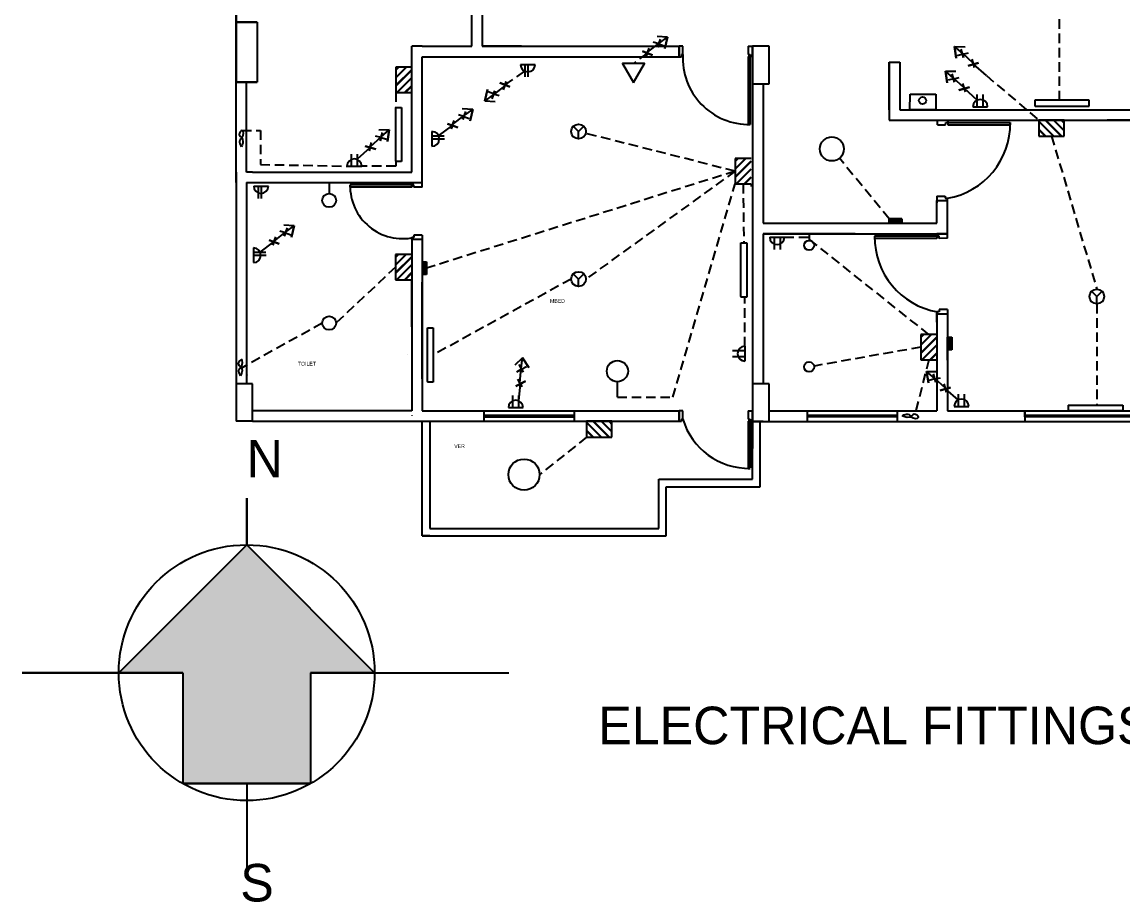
# Model space of a CAD drawing. Header units: inches. Extents: x 1479 to 9982, y -1510 to 1561.
# Drawn here: x 1479 to 2212, y 290 to 876 of the extents above; entities that cross this region are included whole.
import ezdxf

# ---------------------------------------------------------------- set-up
doc = ezdxf.new("R2010")
doc.units = ezdxf.units.IN
doc.linetypes.add('DASHED2', pattern=[9.525, 6.35, -3.175])
for name, color, linetype in [('CroSS_Arrow', 5, 'Continuous'), ('DOOR', 3, 'Continuous'), ('Door_arc', 255, 'Continuous'), ('FRAME', 20, 'Continuous'), ('Hatch', 7, 'Continuous'), ('LINTEL', 4, 'Continuous'), ('TEXT', 5, 'Continuous'), ('Things', 20, 'Continuous'), ('WALL', 1, 'Continuous'), ('Window', 6, 'Continuous'), ('Wiring', 5, 'DASHED2'), ('Yellow_Wall', 2, 'Continuous')]:
    doc.layers.add(name, color=color, linetype=linetype)

msp = doc.modelspace()

# ---------------------------------------------------------------- hatches: boundary and pattern name
at = {"layer": 'Hatch'}
h = msp.add_hatch(dxfattribs=at)
h.set_pattern_fill('JIS_RC_30', color=256, scale=0.25, style=0)
h.set_pattern_definition([(45, (-172.047, -418.9016), (-5.3033, 5.3033), []), (45, (-171.797, -418.9016), (-5.3033, 5.3033), []), (45, (-171.547, -418.9016), (-5.3033, 5.3033), [])])
h.paths.add_polyline_path([(1738.21, 845.89), (1727.61, 845.89), (1727.61, 829.05), (1738.21, 829.05)])
h = msp.add_hatch(dxfattribs=at)
h.set_pattern_fill('JIS_RC_30', color=256, scale=0.125, style=0)
h.set_pattern_definition([(45, (-172.047, -418.9016), (-2.6516504, 2.6516504), []), (45, (-171.922, -418.9016), (-2.6516504, 2.6516504), []), (45, (-171.797, -418.9016), (-2.6516504, 2.6516504), [])])
h.paths.add_polyline_path([(1738.21, 845.89), (1727.61, 845.89), (1727.61, 829.05), (1738.21, 829.05)])
h = msp.add_hatch(dxfattribs=at)
h.set_pattern_fill('JIS_RC_30', color=256, scale=0.25, angle=-90, style=0)
h.set_pattern_definition([(315, (907.914, 2710.1955), (5.3033, 5.3033), []), (315, (907.914, 2709.9455), (5.3033, 5.3033), []), (315, (907.914, 2709.6955), (5.3033, 5.3033), [])])
h.paths.add_polyline_path([(2172.71, 799.94), (2172.71, 810.53), (2155.86, 810.53), (2155.86, 799.94)])
h = msp.add_hatch(dxfattribs=at)
h.set_pattern_fill('JIS_RC_30', color=256, scale=0.125, angle=-90, style=0)
h.set_pattern_definition([(315, (907.914, 2710.1955), (2.6516504, 2.6516504), []), (315, (907.914, 2710.0705), (2.6516504, 2.6516504), []), (315, (907.914, 2709.9455), (2.6516504, 2.6516504), [])])
h.paths.add_polyline_path([(2172.71, 799.94), (2172.71, 810.53), (2155.86, 810.53), (2155.86, 799.94)])
h = msp.add_hatch(dxfattribs=at)
h.set_pattern_fill('JIS_RC_30', color=256, scale=0.25, style=0)
h.set_pattern_definition([(45, (53.9705, -479.826), (-5.3033, 5.3033), []), (45, (54.2205, -479.826), (-5.3033, 5.3033), []), (45, (54.4705, -479.826), (-5.3033, 5.3033), [])])
h.paths.add_polyline_path([(1964.23, 784.97), (1953.63, 784.97), (1953.63, 768.12), (1964.23, 768.12)])
h = msp.add_hatch(dxfattribs=at)
h.set_pattern_fill('JIS_RC_30', color=256, scale=0.125, style=0)
h.set_pattern_definition([(45, (53.9705, -479.8258), (-2.6516504, 2.6516504), []), (45, (54.0955, -479.8258), (-2.6516504, 2.6516504), []), (45, (54.2205, -479.8258), (-2.6516504, 2.6516504), [])])
h.paths.add_polyline_path([(1964.23, 784.97), (1953.63, 784.97), (1953.63, 768.12), (1964.23, 768.12)])
for points in [[(2064.66, 741.88), (2064.66, 744.75), (2056.25, 744.75), (2056.25, 741.88)], [(1748.08, 716.13), (1745.21, 716.13), (1745.21, 707.72), (1748.08, 707.72)], [(2097.83, 665.97), (2094.96, 665.97), (2094.96, 657.56), (2097.83, 657.56)], [(1670.9, 442.4), (1713.5, 442.4), (1628.3, 527.6), (1543.11, 442.4), (1585.71, 442.4), (1585.71, 368.62), (1628.3, 368.62), (1670.9, 368.62)]]:
    msp.add_hatch(color=250, dxfattribs=at).paths.add_polyline_path(points)
h = msp.add_hatch(dxfattribs=at)
h.set_pattern_fill('JIS_RC_30', color=256, scale=0.25, style=0)
h.set_pattern_definition([(45, (-172.253, -543.699), (-5.3033, 5.3033), []), (45, (-172.003, -543.699), (-5.3033, 5.3033), []), (45, (-171.753, -543.699), (-5.3033, 5.3033), [])])
h.paths.add_polyline_path([(1738.01, 721.09), (1727.41, 721.09), (1727.41, 704.25), (1738.01, 704.25)])
h = msp.add_hatch(dxfattribs=at)
h.set_pattern_fill('JIS_RC_30', color=256, scale=0.125, style=0)
h.set_pattern_definition([(45, (-172.253, -543.699), (-2.6516504, 2.6516504), []), (45, (-172.128, -543.699), (-2.6516504, 2.6516504), []), (45, (-172.003, -543.699), (-2.6516504, 2.6516504), [])])
h.paths.add_polyline_path([(1738.01, 721.09), (1727.41, 721.09), (1727.41, 704.25), (1738.01, 704.25)])
h = msp.add_hatch(dxfattribs=at)
h.set_pattern_fill('JIS_RC_30', color=256, scale=0.25, style=0)
h.set_pattern_definition([(45, (177.638, -597.085), (-5.3033, 5.3033), []), (45, (177.888, -597.085), (-5.3033, 5.3033), []), (45, (178.138, -597.085), (-5.3033, 5.3033), [])])
h.paths.add_polyline_path([(2087.9, 667.71), (2077.3, 667.71), (2077.3, 650.86), (2087.9, 650.86)])
h = msp.add_hatch(dxfattribs=at)
h.set_pattern_fill('JIS_RC_30', color=256, scale=0.125, style=0)
h.set_pattern_definition([(45, (177.6377, -597.085), (-2.6516504, 2.6516504), []), (45, (177.7627, -597.085), (-2.6516504, 2.6516504), []), (45, (177.8877, -597.085), (-2.6516504, 2.6516504), [])])
h.paths.add_polyline_path([(2087.9, 667.71), (2077.3, 667.71), (2077.3, 650.86), (2087.9, 650.86)])
h = msp.add_hatch(dxfattribs=at)
h.set_pattern_fill('JIS_RC_30', color=256, scale=0.25, angle=-90, style=0)
h.set_pattern_definition([(315, (606.696, 2509.564), (5.3033, 5.3033), []), (315, (606.696, 2509.314), (5.3033, 5.3033), []), (315, (606.696, 2509.064), (5.3033, 5.3033), [])])
h.paths.add_polyline_path([(1871.49, 599.3), (1871.49, 609.9), (1854.65, 609.9), (1854.65, 599.3)])
h = msp.add_hatch(dxfattribs=at)
h.set_pattern_fill('JIS_RC_30', color=256, scale=0.125, angle=-90, style=0)
h.set_pattern_definition([(315, (606.696, 2509.564), (2.6516504, 2.6516504), []), (315, (606.696, 2509.439), (2.6516504, 2.6516504), []), (315, (606.696, 2509.314), (2.6516504, 2.6516504), [])])
h.paths.add_polyline_path([(1871.49, 599.3), (1871.49, 609.9), (1854.65, 609.9), (1854.65, 599.3)])

# ---------------------------------------------------------------- linework, layer by layer
at = {"layer": 'CroSS_Arrow'}
for p, q in [((1908.61, 865.89), (1901.64, 866.39)), ((1902.98, 861.85), (1908.61, 865.89)), ((1908.61, 865.89), (1906.85, 858.3)), ((1906.85, 858.3), (1908.61, 865.89)), ((1894.26, 853.11), (1896.27, 858.52)), ((1895.26, 855.82), (1902.98, 861.85)), ((1902.78, 861.3), (1899.06, 862.43)), ((1901.97, 859.15), (1903.99, 864.55)), ((1902.78, 861.3), (1901.97, 859.15)), ((1902.78, 861.3), (1906.36, 859.97)), ((1902.98, 861.85), (1902.98, 861.85)), ((2104.98, 855.08), (2099.69, 859.55)), ((2099.69, 859.55), (2100.84, 851.84)), ((2100.84, 851.84), (2099.69, 859.55)), ((2099.69, 859.55), (2106.68, 859.5)), ((2105.77, 852.31), (2104.19, 857.85)), ((1898.64, 853.93), (1891.84, 856.47)), ((1891.84, 856.47), (1895.06, 855.27)), ((1895.06, 855.27), (1894.26, 853.11)), ((1895.06, 855.27), (1898.64, 853.93)), ((2105.14, 854.52), (2101.46, 853.47)), ((2112.2, 848.46), (2104.98, 855.08)), ((2104.98, 855.08), (2104.98, 855.08)), ((2105.14, 854.52), (2108.94, 855.34)), ((2105.14, 854.52), (2105.77, 852.31)), ((2112.99, 845.68), (2111.41, 851.23)), ((2098.9, 838.72), (2093.61, 843.19)), ((2093.61, 843.19), (2094.77, 835.49)), ((2094.77, 835.49), (2093.61, 843.19)), ((2093.61, 843.19), (2100.6, 843.14)), ((2108.68, 846.84), (2115.66, 848.83)), ((2112.36, 847.89), (2108.68, 846.84)), ((2115.66, 848.83), (2112.36, 847.89)), ((2120.91, 840.28), (2112.36, 847.89)), ((2112.36, 847.89), (2112.99, 845.68)), ((1801.21, 836.22), (1799.2, 830.81)), ((1800.41, 834.06), (1801.21, 836.22)), ((2099.06, 838.16), (2095.38, 837.11)), ((2099.69, 835.95), (2098.11, 841.5)), ((2106.12, 832.1), (2098.9, 838.72)), ((2098.9, 838.72), (2098.9, 838.72)), ((2099.06, 838.16), (2102.86, 838.99)), ((2099.06, 838.16), (2099.69, 835.95)), ((1786.86, 823.44), (1788.62, 831.03)), ((1788.62, 831.03), (1786.86, 823.44)), ((1792.69, 828.03), (1789.1, 829.37)), ((1793.49, 830.18), (1791.48, 824.78)), ((1800.2, 833.51), (1792.48, 827.48)), ((1792.69, 828.03), (1793.49, 830.18)), ((1800.41, 834.06), (1796.82, 835.4)), ((1796.82, 835.4), (1803.63, 832.86)), ((1803.63, 832.86), (1800.41, 834.06)), ((2102.6, 830.49), (2109.58, 832.48)), ((2106.28, 831.54), (2102.6, 830.49)), ((2106.91, 829.33), (2105.33, 834.87)), ((2109.58, 832.48), (2106.28, 831.54)), ((2114.83, 823.92), (2106.28, 831.54)), ((2106.28, 831.54), (2106.91, 829.33)), ((1792.48, 827.48), (1786.86, 823.44)), ((1786.86, 823.44), (1793.83, 822.94)), ((1792.48, 827.48), (1792.48, 827.48)), ((1792.69, 828.03), (1796.41, 826.9)), ((1772.99, 813.03), (1769.27, 814.16)), ((1778.82, 817.62), (1771.85, 818.12)), ((1772.18, 810.88), (1774.2, 816.29)), ((1773.19, 813.58), (1778.82, 817.62)), ((1778.82, 817.62), (1777.06, 810.03)), ((1777.06, 810.03), (1778.82, 817.62)), ((1756.14, 800.08), (1765.27, 807)), ((1768.85, 805.66), (1762.05, 808.2)), ((1762.05, 808.2), (1765.27, 807)), ((1764.47, 804.85), (1766.48, 810.25)), ((1765.27, 807), (1764.47, 804.85)), ((1765.27, 807), (1768.85, 805.66)), ((1765.47, 807.55), (1773.19, 813.58)), ((1772.99, 813.03), (1772.18, 810.88)), ((1772.99, 813.03), (1776.57, 811.7)), ((1773.19, 813.58), (1773.19, 813.58)), ((1710.75, 792.92), (1717.96, 799.54)), ((1717.8, 798.98), (1714.01, 799.81)), ((1723.25, 804.02), (1716.27, 803.96)), ((1717.17, 796.77), (1718.76, 802.32)), ((1717.96, 799.54), (1723.25, 804.02)), ((1717.96, 799.54), (1717.96, 799.54)), ((1723.25, 804.02), (1722.1, 796.31)), ((1722.1, 796.31), (1723.25, 804.02)), ((1702.03, 784.74), (1710.58, 792.36)), ((1714.26, 791.31), (1707.28, 793.3)), ((1707.28, 793.3), (1710.58, 792.36)), ((1709.95, 790.15), (1711.54, 795.69)), ((1710.58, 792.36), (1709.95, 790.15)), ((1710.58, 792.36), (1714.26, 791.31)), ((1717.8, 798.98), (1717.17, 796.77)), ((1717.8, 798.98), (1721.48, 797.93)), ((1659.99, 740.1), (1653.03, 740.6)), ((1646.65, 730.02), (1654.37, 736.06)), ((1654.17, 735.51), (1650.45, 736.64)), ((1653.36, 733.36), (1655.38, 738.76)), ((1654.17, 735.51), (1653.36, 733.36)), ((1654.17, 735.51), (1657.75, 734.17)), ((1654.37, 736.06), (1659.99, 740.1)), ((1654.37, 736.06), (1654.37, 736.06)), ((1659.99, 740.1), (1658.24, 732.51)), ((1658.24, 732.51), (1659.99, 740.1)), ((1637.32, 722.56), (1646.45, 729.48)), ((1650.03, 728.14), (1643.23, 730.68)), ((1643.23, 730.68), (1646.45, 729.48)), ((1645.64, 727.32), (1647.66, 732.73)), ((1646.45, 729.48), (1645.64, 727.32)), ((1646.45, 729.48), (1650.03, 728.14)), ((1735.56, 654.41), (1735.56, 654.41)), ((1811.91, 652.09), (1806.83, 647.3)), ((1812.38, 642.65), (1809.77, 647.79)), ((1810.3, 635.45), (1811.08, 645.22)), ((1811.08, 645.22), (1811.91, 652.09)), ((1811.08, 645.22), (1811.08, 645.22)), ((1811.34, 644.7), (1814.75, 646.43)), ((1811.91, 652.09), (1816.31, 645.67)), ((1816.31, 645.67), (1811.91, 652.09)), ((1811.34, 644.7), (1808, 642.72)), ((1811.61, 632.88), (1808.99, 638.03)), ((1811.34, 644.7), (1812.38, 642.65)), ((2086.41, 638.69), (2081.13, 643.16)), ((2081.13, 643.16), (2082.28, 635.45)), ((2082.28, 635.45), (2081.13, 643.16)), ((2081.13, 643.16), (2088.11, 643.11)), ((2086.58, 638.13), (2082.9, 637.08)), ((2087.21, 635.92), (2085.62, 641.47)), ((2093.63, 632.07), (2086.41, 638.69)), ((2086.41, 638.69), (2086.41, 638.69)), ((2086.58, 638.13), (2090.37, 638.96)), ((2086.58, 638.13), (2087.21, 635.92)), ((1813.97, 636.67), (1807.5, 633.37)), ((1807.5, 633.37), (1810.56, 634.93)), ((1809.48, 623.53), (1810.56, 634.93)), ((1810.56, 634.93), (1813.97, 636.67)), ((1810.56, 634.93), (1811.61, 632.88)), ((2090.11, 630.45), (2097.1, 632.45)), ((2093.79, 631.5), (2090.11, 630.45)), ((2094.42, 629.29), (2092.84, 634.84)), ((2097.1, 632.45), (2093.79, 631.5)), ((2102.35, 623.89), (2093.79, 631.5)), ((2093.79, 631.5), (2094.42, 629.29))]:
    msp.add_line(p, q, dxfattribs=at)
at = {"layer": 'DOOR'}
for p, q in [((1963.69, 852.86), (1962.19, 852.86)), ((1962.19, 852.86), (1962.19, 821.46)), ((1963.69, 852.86), (1963.69, 821.77)), ((1962.19, 821.46), (1962.19, 807.66)), ((1963.69, 821.77), (1963.69, 807.66)), ((1962.19, 807.66), (1963.69, 807.66)), ((2095.29, 807.46), (2125.29, 807.46)), ((2095.31, 808.94), (2118.66, 808.94)), ((2095.31, 808.94), (2095.31, 807.46)), ((2118.66, 808.94), (2125.29, 808.94)), ((2125.29, 808.94), (2136.79, 808.94)), ((2125.29, 807.46), (2136.79, 807.46)), ((2136.79, 808.94), (2136.79, 807.46)), ((1738.21, 767.44), (1697.18, 767.44)), ((1697.18, 765.94), (1697.18, 767.44)), ((1738.21, 765.94), (1697.18, 765.94)), ((1738.21, 765.94), (1738.21, 767.44)), ((2058, 733.28), (2046.5, 733.28)), ((2046.5, 733.28), (2046.5, 731.8)), ((2064.63, 733.28), (2058, 733.28)), ((2087.98, 733.28), (2064.63, 733.28)), ((2087.98, 733.28), (2087.98, 731.8)), ((2058, 731.8), (2046.5, 731.8)), ((2088, 731.8), (2058, 731.8)), ((1963.69, 609.91), (1962.19, 609.91)), ((1962.19, 609.91), (1962.19, 578.51)), ((1963.69, 609.91), (1963.69, 578.82)), ((1962.19, 578.51), (1963.69, 578.51))]:
    msp.add_line(p, q, dxfattribs=at)
at = {"layer": 'Door_arc'}
for p, q in [((1635.21, 875.94), (1621.21, 875.94)), ((1635.21, 835.94), (1621.21, 835.94))]:
    msp.add_line(p, q, dxfattribs=at)
for centre, radius, start, end in [((1962.94, 851.93), 44.27, 176.86555, 270.97063), ((2086.36, 808.2), 50.43, 279.81524, 0.84025), ((1732.24, 766.69), 35.07, 178.77446, 282.31058), ((2096.93, 732.54), 50.43, 179.15975, 260.18476), ((1962.94, 624.66), 46.15, 196.69588, 270.9311)]:
    msp.add_arc(centre, radius, start, end, dxfattribs=at)
at = {"layer": 'FRAME'}
for p, q in [((1918.73, 859.85), (1916.29, 859.85)), ((1962.19, 859.86), (1965.19, 859.86)), ((1916.29, 852.85), (1917.79, 852.85)), ((1918.73, 854.35), (1917.79, 854.35)), ((1917.79, 854.35), (1917.79, 852.85)), ((1962.19, 854.36), (1963.69, 854.36)), ((1963.69, 854.36), (1963.69, 852.86)), ((1965.19, 852.86), (1963.69, 852.86)), ((2088.29, 807.53), (2088.33, 810.53)), ((2088.33, 810.53), (2088.33, 810.53)), ((2093.79, 807.46), (2093.81, 808.96)), ((2093.81, 808.96), (2095.31, 808.94)), ((2095.33, 810.44), (2095.31, 808.94)), ((2095.33, 810.53), (2095.33, 810.44)), ((1738.21, 768.94), (1738.21, 767.44)), ((1739.71, 767.44), (1738.21, 767.44)), ((1739.71, 765.94), (1739.71, 767.44)), ((1745.21, 765.94), (1745.21, 768.94)), ((1964.44, 766.39), (1964.44, 767.89)), ((2087.96, 760), (2087.96, 757)), ((2087.96, 757), (2087.96, 755.5)), ((2093.46, 760), (2093.46, 758.5)), ((2093.46, 758.5), (2094.96, 758.5)), ((2094.96, 757), (2094.96, 758.5)), ((2094.96, 754), (2094.96, 757)), ((1739.71, 733.93), (1739.71, 732.43)), ((1745.21, 733.93), (1745.21, 730.93)), ((2087.96, 734.88), (2087.96, 734.78)), ((2087.96, 734.78), (2087.98, 733.28)), ((2089.48, 733.3), (2087.98, 733.28)), ((2089.5, 731.8), (2089.48, 733.3)), ((2095, 731.88), (2094.96, 734.88)), ((2094.96, 734.88), (2094.96, 734.88)), ((1738.21, 730.93), (1738.21, 732.43)), ((1739.71, 732.43), (1738.21, 732.43)), ((1738.21, 702.51), (1738.21, 704.01)), ((1745.21, 705.51), (1745.21, 702.51)), ((2087.96, 681.35), (2087.96, 682.85)), ((2089.46, 682.85), (2087.96, 682.85)), ((2089.46, 684.35), (2089.46, 682.85)), ((2094.96, 684.35), (2094.96, 681.35)), ((1918.73, 616.9), (1916.29, 616.9)), ((1962.19, 616.91), (1965.19, 616.91)), ((1916.29, 609.9), (1917.79, 609.9)), ((1918.73, 611.4), (1917.79, 611.4)), ((1917.79, 611.4), (1917.79, 609.9)), ((1962.19, 611.41), (1963.69, 611.41)), ((1963.69, 611.41), (1963.69, 609.91)), ((1965.19, 609.91), (1963.69, 609.91))]:
    msp.add_line(p, q, dxfattribs=at)
at = {"layer": 'LINTEL'}
for p, q in [((1621.21, 875.94), (1635.21, 875.94)), ((1621.21, 875.94), (1621.21, 835.94)), ((1621.21, 875.94), (1621.21, 835.94)), ((1621.21, 847.94), (1621.21, 875.94)), ((1635.21, 875.94), (1635.21, 835.94)), ((1745.21, 859.85), (1745.21, 859.85)), ((1965.19, 859.85), (1965.19, 834.85)), ((1976.27, 859.85), (1965.19, 859.85)), ((1965.19, 859.85), (1965.19, 834.85)), ((1976.27, 834.85), (1976.27, 859.85)), ((1621.21, 835.94), (1635.21, 835.94)), ((1965.19, 834.85), (1976.27, 834.85)), ((1632.29, 634.9), (1621.21, 634.9)), ((1621.21, 634.9), (1621.21, 609.9)), ((1621.21, 634.9), (1621.21, 609.9)), ((1632.29, 609.9), (1632.29, 634.9)), ((1965.19, 634.85), (1965.19, 609.85)), ((1976.27, 634.85), (1965.19, 634.85)), ((1976.27, 609.85), (1976.27, 634.85)), ((1965.19, 616.9), (1965.19, 591.9)), ((1965.19, 616.9), (1965.19, 591.9)), ((1632.29, 609.9), (1621.21, 609.9)), ((1965.19, 609.85), (1976.27, 609.85))]:
    msp.add_line(p, q, dxfattribs=at)
at = {"layer": 'Things'}
for p, q in [((1738.21, 845.89), (1727.61, 845.89)), ((1727.61, 845.89), (1727.61, 829.05)), ((1810.62, 847.65), (1820.47, 847.65)), ((1813.54, 847.65), (1813.54, 839.5)), ((1628.21, 793.94), (1628.21, 835.94)), ((1727.61, 829.05), (1738.21, 829.05)), ((2069.92, 817.53), (2070.17, 827.96)), ((2070.17, 827.96), (2087.15, 827.96)), ((2087.15, 827.96), (2087.15, 817.53)), ((2114.83, 819.42), (2114.83, 827.57)), ((2118.83, 819.42), (2118.83, 827.57)), ((2189.28, 823.85), (2153.14, 823.85)), ((2153.14, 823.85), (2153.14, 819.97)), ((2189.28, 819.97), (2189.28, 823.85)), ((1727.61, 783.24), (1727.61, 819.05)), ((1727.61, 819.05), (1731.49, 819.05)), ((1731.49, 819.05), (1731.49, 782.9)), ((2087.15, 817.53), (2069.92, 817.53)), ((2111.91, 819.42), (2121.75, 819.42)), ((2153.47, 819.97), (2153.14, 819.97)), ((2153.47, 819.97), (2189.28, 819.97)), ((2172.71, 810.53), (2155.86, 810.53)), ((2155.86, 810.53), (2155.86, 799.94)), ((2172.71, 799.94), (2172.71, 810.53)), ((2218.13, 810.53), (2201.29, 810.53)), ((2218.13, 810.53), (2201.29, 810.53)), ((2218.13, 810.53), (2201.29, 810.53)), ((2218.13, 810.53), (2201.29, 810.53)), ((1751.65, 803.01), (1751.65, 793.16)), ((1751.65, 800.08), (1759.79, 800.08)), ((1846.85, 805.47), (1845.83, 806.49)), ((1849.31, 803.01), (1846.85, 805.47)), ((1852.79, 806.49), (1849.31, 803.01)), ((1849.31, 803.01), (1851.77, 805.47)), ((1849.31, 798.09), (1849.31, 803.01)), ((1851.77, 805.47), (1852.79, 806.49)), ((1624.83, 792.87), (1624.57, 793.29)), ((1625.07, 793.37), (1624.83, 792.87)), ((1625.07, 793.37), (1625.07, 793.37)), ((1751.65, 798.08), (1756.57, 798.04)), ((1756.57, 798.04), (1760.03, 798.01)), ((1698.03, 779.82), (1698.03, 787.97)), ((1702.03, 779.82), (1702.03, 787.97)), ((1964.23, 784.97), (1953.63, 784.97)), ((1953.63, 784.97), (1953.63, 768.12)), ((1695.11, 779.82), (1704.96, 779.82)), ((1727.61, 783.24), (1727.61, 782.9)), ((1731.49, 782.9), (1727.61, 782.9)), ((1632.99, 766.61), (1642.83, 766.61)), ((1635.91, 766.61), (1635.91, 758.46)), ((1683.21, 768.94), (1683.21, 761.68)), ((1953.63, 768.12), (1964.23, 768.12)), ((2056.25, 741.88), (2056.25, 744.75)), ((2064.66, 741.88), (2056.25, 741.88)), ((2064.66, 744.75), (2064.66, 741.88)), ((2033.58, 734.88), (1972.19, 734.88)), ((1972.19, 734.88), (2002.89, 734.88)), ((2002.89, 734.88), (2002.89, 730.42)), ((1957.43, 692.95), (1957.43, 728.76)), ((1957.43, 728.76), (1961.31, 728.76)), ((1961.31, 728.76), (1961.31, 692.61)), ((1976.59, 732.54), (1986.43, 732.54)), ((1979.51, 732.54), (1979.51, 724.39)), ((1983.51, 732.54), (1983.51, 724.39)), ((1632.82, 725.48), (1632.82, 715.64)), ((1632.82, 722.56), (1640.97, 722.56)), ((1632.82, 720.56), (1637.75, 720.52)), ((1637.75, 720.52), (1641.21, 720.49)), ((1738.01, 721.09), (1727.41, 721.09)), ((1727.41, 721.09), (1727.41, 704.25)), ((1745.21, 716.13), (1748.08, 716.13)), ((1748.08, 716.13), (1748.08, 707.72)), ((1727.41, 704.25), (1738.01, 704.25)), ((1748.08, 707.72), (1745.21, 707.72)), ((1846.85, 707.15), (1845.83, 708.17)), ((1849.31, 704.68), (1846.85, 707.15)), ((1852.79, 708.17), (1849.31, 704.68)), ((1849.31, 704.68), (1851.77, 707.15)), ((1849.31, 699.76), (1849.31, 704.68)), ((1851.77, 707.15), (1852.79, 708.17)), ((2192.01, 695.53), (2190.99, 696.55)), ((2197.95, 696.55), (2194.47, 693.07)), ((2196.93, 695.53), (2197.95, 696.55)), ((1957.43, 692.95), (1957.43, 692.61)), ((1961.31, 692.61), (1957.43, 692.61)), ((2194.47, 693.07), (2192.01, 695.53)), ((2194.47, 693.07), (2196.93, 695.53)), ((2194.47, 688.15), (2194.47, 693.07)), ((2094.96, 681.35), (2094.96, 650.6)), ((1745.21, 638.11), (1745.21, 673.92)), ((1748.69, 636.41), (1748.69, 672.22)), ((1748.69, 672.22), (1752.57, 672.22)), ((1752.57, 672.22), (1752.57, 636.08)), ((2087.9, 667.71), (2077.3, 667.71)), ((2077.3, 667.71), (2077.3, 650.86)), ((2094.96, 650.6), (2094.96, 665.97)), ((2094.96, 665.97), (2097.83, 665.97)), ((2097.83, 665.97), (2097.83, 657.56)), ((1960.07, 656.95), (1951.93, 656.94)), ((1960.08, 652.95), (1951.93, 652.94)), ((1960.07, 659.87), (1960.08, 650.02)), ((2097.83, 657.56), (2094.96, 657.56)), ((2077.3, 650.86), (2087.9, 650.86)), ((1624.21, 640.13), (1623.95, 640.55)), ((1624.44, 640.63), (1624.21, 640.13)), ((1624.44, 640.63), (1624.44, 640.63)), ((1628.45, 641.02), (1628.21, 640.53)), ((1628.45, 641.02), (1628.45, 641.02)), ((1745.21, 638.11), (1745.21, 637.77)), ((1628.21, 634.9), (1627.95, 635.32)), ((1628.21, 634.9), (1627.95, 635.32)), ((1628.45, 635.4), (1628.21, 634.9)), ((1628.45, 635.4), (1628.21, 634.9)), ((1628.45, 635.4), (1628.45, 635.4)), ((1628.45, 635.4), (1628.45, 635.4)), ((1748.69, 636.41), (1748.69, 636.08)), ((1752.57, 636.08), (1748.69, 636.08)), ((1875.21, 625.88), (1875.21, 636.26)), ((1805.48, 619.03), (1805.48, 627.18)), ((1809.48, 619.03), (1809.48, 627.18)), ((2102.35, 619.81), (2102.35, 627.96)), ((2106.35, 619.81), (2106.35, 627.96)), ((1802.56, 619.03), (1812.4, 619.03)), ((2099.42, 619.81), (2109.27, 619.81)), ((2175.55, 616.85), (2175.55, 620.73)), ((2175.89, 620.73), (2175.55, 620.73)), ((2211.7, 616.85), (2175.55, 616.85)), ((2175.89, 620.73), (2211.7, 620.73)), ((2211.7, 620.73), (2211.7, 616.85)), ((1871.49, 609.9), (1854.65, 609.9)), ((1854.65, 609.9), (1854.65, 599.3)), ((1871.49, 599.3), (1871.49, 609.9)), ((2064.84, 613.64), (2065.27, 613.88)), ((2065.32, 613.38), (2064.84, 613.64)), ((2065.32, 613.38), (2065.32, 613.38)), ((1628.3, 527.6), (1628.3, 558.63)), ((1628.3, 558.63), (1628.3, 527.6)), ((1628.3, 527.6), (1543.11, 442.4)), ((1713.5, 442.4), (1628.3, 527.6)), ((1628.3, 527.6), (1628.3, 527.6)), ((1478.69, 442.4), (1585.71, 442.4)), ((1585.71, 442.4), (1478.69, 442.4)), ((1543.11, 442.4), (1585.71, 442.4)), ((1585.71, 442.4), (1543.11, 442.4)), ((1585.71, 442.4), (1585.71, 368.62)), ((1713.5, 442.4), (1670.9, 442.4)), ((1670.9, 442.4), (1670.9, 368.62)), ((1670.9, 442.4), (1802.85, 442.4)), ((1585.71, 368.62), (1670.9, 368.62)), ((1670.9, 368.62), (1585.71, 368.62)), ((1585.71, 368.62), (1628.3, 368.62)), ((1628.3, 368.62), (1628.3, 311.1)), ((1628.3, 357.21), (1628.3, 357.21))]:
    msp.add_line(p, q, dxfattribs=at)
msp.add_lwpolyline([(1885.98, 835.64), (1893.31, 848.35), (1878.64, 848.35)], close=True, dxfattribs=at)
for centre, radius in [((2078.42, 823.59), 2.42), ((1849.31, 803.01), 4.92), ((2018, 791.36), 8), ((1683.21, 757.08), 4.6), ((2002.89, 727.13), 3.3), ((1849.31, 704.68), 4.92), ((2194.47, 693.07), 4.92), ((1683.21, 675.36), 4.6), ((1875.21, 643.33), 7.07), ((2002.89, 646.17), 3.3), ((1628.3, 442.4), 85.2)]:
    msp.add_circle(centre, radius, dxfattribs=at)
for centre, start, end in [((1815.54, 847.65), 180, 0), ((2116.83, 819.42), 0, 180), ((1751.65, 798.08), 270, 90), ((1700.03, 779.82), 0, 180), ((1637.91, 766.61), 180, 0), ((1981.51, 732.54), 180, 0), ((1632.82, 720.56), 270, 90), ((1960.08, 654.95), 90.05821, 270.05821), ((1807.48, 619.03), 0, 180), ((2104.35, 619.81), 0, 180)]:
    msp.add_arc(centre, 4.92, start, end, dxfattribs=at)
for points in [[(1624.57, 793.29), (1624.11, 794.06), (1623.09, 797.77), (1626.46, 798.67), (1626.46, 806.17), (1621.43, 799.61), (1627.06, 798.94), (1625.31, 794.05), (1625.07, 793.37)], [(1623.95, 640.55), (1623.48, 641.33), (1622.46, 645.03), (1625.84, 645.93), (1625.84, 653.44), (1620.8, 646.88), (1626.43, 646.2), (1624.69, 641.31), (1624.44, 640.63)], [(2065.27, 613.88), (2066.06, 614.3), (2069.81, 615.15), (2070.55, 611.73), (2078.05, 611.38), (2071.73, 616.72), (2070.8, 611.13), (2065.99, 613.1), (2065.32, 613.38)]]:
    msp.add_open_spline(points, degree=3, knots=[49.413009, 49.413009, 49.413009, 49.413009, 52.874547, 57.906573, 67.483211, 74.583805, 83.977024, 87.078224, 87.078224, 87.078224, 87.078224], dxfattribs=at)
at = {"layer": 'WALL'}
for p, q in [((1621.21, 768.94), (1621.21, 1100.94)), ((1621.21, 955.94), (1621.21, 847.94)), ((1621.21, 955.94), (1621.21, 847.94)), ((1778.32, 859.85), (1778.32, 889.51)), ((1785.32, 859.85), (1785.32, 889.51)), ((1738.21, 775.94), (1738.21, 859.85)), ((1745.21, 859.85), (1738.21, 859.85)), ((1745.21, 859.85), (1778.32, 859.85)), ((1745.21, 859.85), (1778.32, 859.85)), ((1785.21, 859.85), (1877.65, 859.85)), ((1785.21, 859.85), (1811.43, 859.85)), ((1811.43, 859.85), (1785.21, 859.85)), ((1877.65, 859.85), (1916.29, 859.85)), ((1916.29, 852.85), (1916.29, 859.85)), ((1916.29, 859.85), (1916.29, 852.85)), ((1916.29, 852.85), (1916.29, 859.85)), ((1916.29, 859.85), (1916.29, 852.85)), ((1916.29, 859.85), (1916.29, 852.85)), ((1916.29, 859.85), (1916.29, 852.85)), ((1916.29, 859.85), (1916.29, 852.85)), ((1918.73, 854.35), (1918.73, 859.85)), ((1962.19, 859.86), (1962.19, 854.36)), ((1965.19, 852.86), (1965.19, 859.86)), ((1965.19, 852.86), (1965.19, 859.86)), ((1965.19, 859.86), (1965.19, 852.86)), ((1965.19, 859.86), (1965.19, 852.86)), ((1965.19, 859.86), (1965.19, 852.86)), ((1965.19, 859.86), (1965.19, 852.86)), ((1965.19, 859.85), (1965.19, 852.85)), ((1965.19, 859.85), (1965.19, 734.88)), ((1745.21, 768.94), (1745.21, 852.85)), ((1745.21, 852.85), (1877.65, 852.85)), ((1877.65, 852.85), (1916.29, 852.85)), ((1965.19, 852.85), (1965.19, 616.9)), ((1815.54, 847.65), (1815.54, 839.44)), ((2056.18, 849.2), (2056.18, 810.53)), ((2056.18, 817.53), (2056.18, 849.2)), ((2056.18, 849.2), (2063.18, 849.2)), ((2063.18, 849.2), (2063.18, 817.53)), ((1972.19, 834.85), (1972.19, 741.88)), ((2063.18, 817.53), (2346.4, 817.53)), ((2056.18, 810.53), (2346.4, 810.53)), ((2088.29, 807.53), (2093.79, 807.46)), ((2088.33, 810.53), (2095.33, 810.44)), ((2088.33, 810.53), (2095.33, 810.44)), ((2088.33, 810.53), (2095.33, 810.44)), ((2088.33, 810.53), (2095.33, 810.44)), ((2155.86, 799.94), (2172.71, 799.94)), ((1628.21, 775.94), (1628.21, 793.94)), ((1621.21, 775.94), (1621.21, 617.64)), ((1621.21, 775.94), (1621.21, 617.64)), ((1632.29, 775.94), (1628.21, 775.94)), ((1632.29, 775.94), (1738.21, 775.94)), ((1628.21, 768.94), (1738.21, 768.94)), ((1628.21, 768.94), (1628.21, 634.9)), ((1637.91, 766.61), (1637.91, 758.4)), ((1738.21, 768.94), (1745.21, 768.94)), ((1745.21, 765.94), (1739.71, 765.94)), ((2087.96, 760), (2093.46, 760)), ((2087.96, 741.88), (2087.96, 757)), ((2087.96, 757), (2094.96, 757)), ((2087.96, 757), (2094.96, 757)), ((2087.96, 757), (2094.96, 757)), ((2087.96, 757), (2094.96, 757)), ((2094.96, 734.88), (2094.96, 757)), ((1972.19, 741.88), (2087.96, 741.88)), ((2064.66, 744.75), (2056.25, 744.75)), ((1745.21, 733.93), (1739.71, 733.93)), ((1972.19, 734.88), (1972.19, 634.85)), ((1972.19, 734.88), (2094.96, 734.88)), ((2094.96, 734.88), (2087.96, 734.78)), ((2094.96, 734.88), (2087.96, 734.78)), ((2094.96, 734.88), (2087.96, 734.78)), ((2094.96, 734.88), (2087.96, 734.78)), ((1738.21, 730.93), (1738.21, 616.9)), ((1745.21, 730.93), (1738.21, 730.93)), ((1745.21, 730.93), (1738.21, 730.93)), ((1745.21, 730.93), (1738.21, 730.93)), ((1745.21, 730.93), (1745.21, 616.9)), ((2095, 731.88), (2089.5, 731.8)), ((1738.21, 672.85), (1738.21, 702.51)), ((1745.21, 672.85), (1745.21, 702.51)), ((2087.96, 682.91), (2087.96, 616.85)), ((2087.96, 675.87), (2087.96, 682.91)), ((2094.96, 684.35), (2089.46, 684.35)), ((2094.96, 684.35), (2094.96, 616.85)), ((2094.96, 681.35), (2087.96, 681.35)), ((2094.96, 681.35), (2087.96, 681.35)), ((2094.96, 681.35), (2087.96, 681.35)), ((2094.96, 681.35), (2087.96, 681.35)), ((1965.19, 634.85), (1965.19, 627.85)), ((1738.21, 616.9), (1632.29, 616.9)), ((1738.21, 616.9), (1738.21, 616.85)), ((1745.21, 616.9), (1870.65, 616.9)), ((1786.3, 616.9), (1786.3, 609.9)), ((1846.3, 616.9), (1846.3, 609.9)), ((1870.65, 616.9), (1916.29, 616.9)), ((1916.29, 609.9), (1916.29, 616.9)), ((1916.29, 609.9), (1916.29, 616.9)), ((1916.29, 616.9), (1916.29, 609.9)), ((1916.29, 609.9), (1916.29, 616.9)), ((1916.29, 616.9), (1916.29, 609.9)), ((1916.29, 616.9), (1916.29, 609.9)), ((1916.29, 616.9), (1916.29, 609.9)), ((1916.29, 616.9), (1916.29, 609.9)), ((1918.73, 611.4), (1918.73, 616.9)), ((1962.19, 616.91), (1962.19, 611.41)), ((1965.19, 609.91), (1965.19, 616.91)), ((1965.19, 609.91), (1965.19, 616.91)), ((1965.19, 616.91), (1965.19, 609.91)), ((1965.19, 616.91), (1965.19, 609.91)), ((1965.19, 616.91), (1965.19, 609.91)), ((1965.19, 616.91), (1965.19, 609.91)), ((1965.19, 616.9), (1965.19, 609.9)), ((1965.19, 616.9), (1965.19, 609.9)), ((1976.27, 616.85), (2087.96, 616.85)), ((2001.68, 609.85), (2001.68, 616.85)), ((2061.68, 609.85), (2061.68, 616.85)), ((2094.96, 616.85), (2346.4, 616.85)), ((2146.61, 613.85), (2146.61, 616.85)), ((2146.61, 616.85), (2146.61, 613.85)), ((1632.29, 609.9), (1745.21, 609.9)), ((1738.21, 613.9), (1738.21, 613.85)), ((1745.21, 609.9), (1877.65, 609.9)), ((1877.65, 609.9), (1916.29, 609.9)), ((1916.29, 610.13), (1916.29, 609.9)), ((1965.19, 609.9), (1972.19, 609.9)), ((1976.27, 609.85), (2353.4, 609.85)), ((2146.61, 612.85), (2146.61, 613.85)), ((2146.61, 612.85), (2146.61, 609.85)), ((1854.65, 599.3), (1871.49, 599.3))]:
    msp.add_line(p, q, dxfattribs=at)
msp.add_circle((1813, 574.37), 10.38, dxfattribs=at)
at = {"layer": 'Window'}
for p, q in [((1786.3, 613.9), (1846.3, 613.9)), ((1786.3, 612.9), (1846.3, 612.9)), ((2061.68, 613.85), (2001.68, 613.85)), ((2061.68, 612.85), (2001.68, 612.85)), ((2164.84, 613.85), (2146.61, 613.85)), ((2164.84, 612.85), (2146.61, 612.85)), ((2224.84, 613.85), (2164.84, 613.85)), ((2224.84, 612.85), (2164.84, 612.85))]:
    msp.add_line(p, q, dxfattribs=at)
at = {"layer": 'Wiring'}
for p, q in [((2169.36, 877.77), (2169.36, 823.85)), ((1895.06, 855.27), (1885.98, 848.35)), ((1732.91, 845.89), (1732.91, 845.89)), ((1800.41, 834.06), (1813.54, 843.15)), ((2120.91, 840.28), (2155.86, 810.53)), ((1727.61, 829.05), (1727.61, 819.05)), ((1625.12, 803.69), (1637.45, 803.69)), ((1637.45, 803.69), (1637.45, 781.01)), ((1953.63, 776.54), (1854.08, 801.8)), ((2164.28, 799.94), (2194.47, 697.99)), ((2172.71, 805.24), (2172.71, 805.24)), ((1958.93, 784.97), (1958.93, 784.97)), ((2056.25, 744.75), (2023.08, 785.17)), ((1637.45, 781.01), (1695.11, 779.91)), ((1727.61, 779.82), (1704.96, 779.82)), ((1727.61, 782.9), (1727.61, 779.82)), ((1953.63, 776.54), (1748.08, 711.93)), ((1953.63, 776.54), (1854.23, 704.68)), ((1912.2, 625.88), (1953.63, 768.12)), ((1958.93, 768.12), (1959.37, 728.76)), ((1986.43, 732.54), (2002.89, 732.65)), ((2082.6, 667.71), (2002.89, 731.29)), ((1732.71, 721.09), (1732.71, 721.09)), ((1727.41, 712.67), (1687.81, 675.36)), ((1844.39, 704.68), (1752.57, 654.15)), ((1960.07, 659.87), (1960.07, 692.61)), ((2194.47, 688.15), (2194.47, 620.73)), ((1678.61, 675.36), (1624.89, 645.37)), ((2082.6, 667.71), (2082.6, 667.71)), ((2077.3, 659.29), (2006.13, 646.74)), ((2082.6, 650.86), (2073.36, 614.69)), ((1875.21, 625.88), (1912.2, 625.88)), ((1871.49, 604.6), (1871.49, 604.6)), ((1854.65, 599.3), (1823.38, 574.37))]:
    msp.add_line(p, q, dxfattribs=at)
at = {"layer": 'Yellow_Wall'}
for p, q in [((1745.21, 533.53), (1745.21, 609.9)), ((1750.21, 609.9), (1750.21, 558.08)), ((1965.19, 571.28), (1965.19, 609.85)), ((1970.19, 566.28), (1970.19, 609.85)), ((1902.77, 538.53), (1902.77, 571.28)), ((1902.77, 571.28), (1965.19, 571.28)), ((1907.77, 533.53), (1907.77, 566.28)), ((1907.77, 566.28), (1970.19, 566.28)), ((1750.21, 558.08), (1750.21, 538.53)), ((1750.21, 538.53), (1902.77, 538.53)), ((1745.21, 533.53), (1907.77, 533.53)), ((1750.21, 533.53), (1745.21, 533.53))]:
    msp.add_line(p, q, dxfattribs=at)

# ---------------------------------------------------------------- texts
at = {"layer": 'TEXT'}
for s, p in [('N', (1628.25, 572.5)), ('S', (1624.03, 290))]:
    msp.add_text(s, height=25, dxfattribs=at).set_placement(p)
at = {"layer": 'TEXT', "attachment_point": 1}
for s, insert, char_height, width in [('MBED', (1830.31, 691.34), 2.5, 52.9141), ('TOILET', (1662.37, 649.55), 2.5, 38.3641), ('VER', (1766.52, 594.59), 2.5, 59.8319), ('ELECTRICAL FITTINGS AND CONDUIT LAYOUT PLAN(TYPICAL)', (1862.47, 419.79), 25, 1251.8785)]:
    msp.add_mtext(s, dxfattribs=dict(at, insert=insert, char_height=char_height, width=width))

doc.saveas('drawing.dxf')
